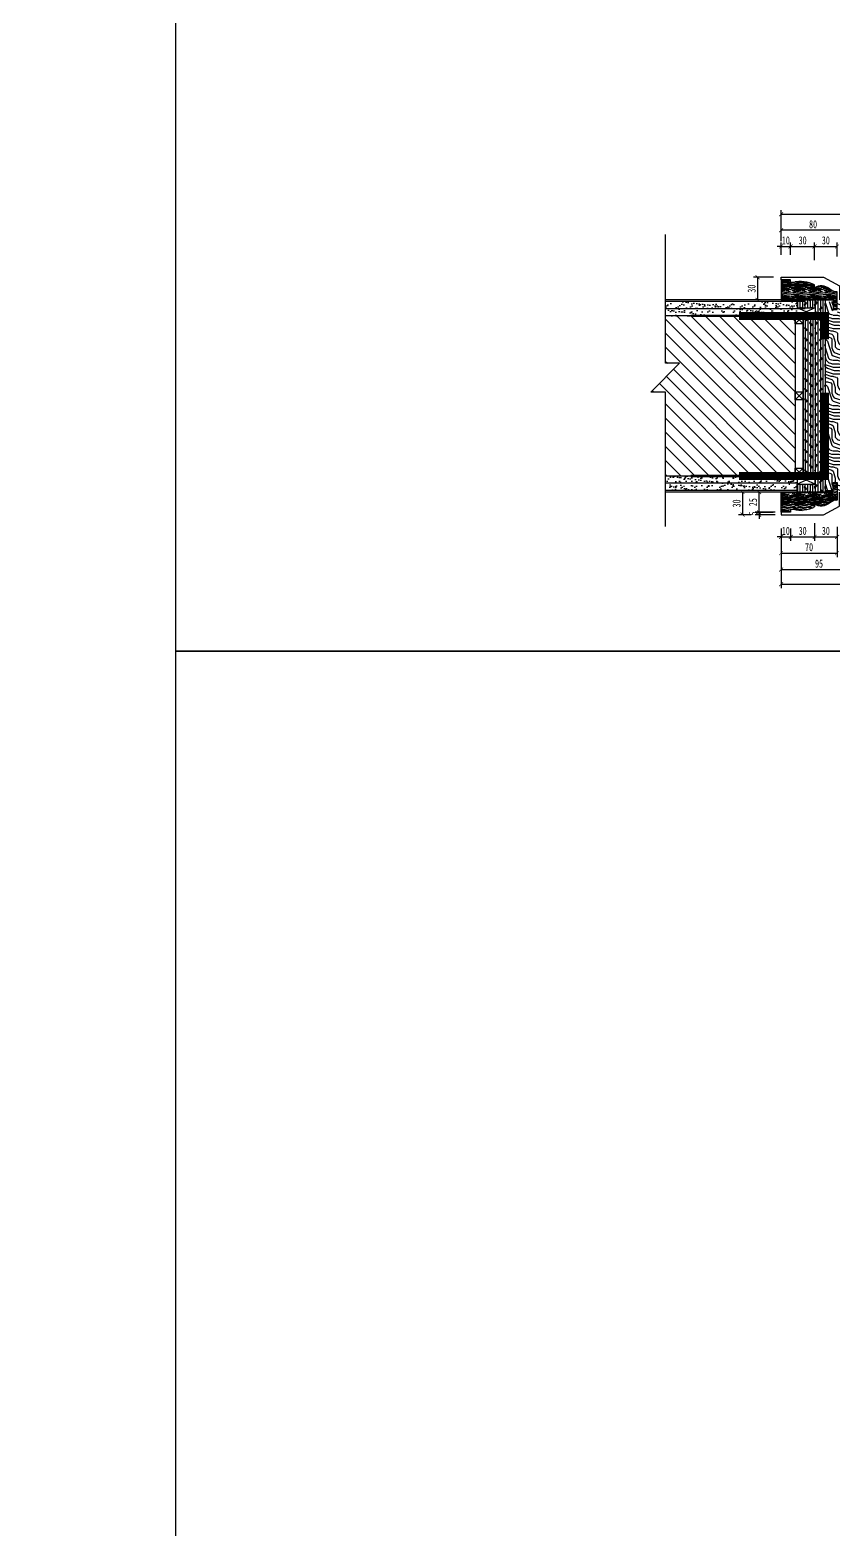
# Model space of a CAD drawing. Header units: millimetres. Extents: x 51249 to 2766742, y -599687 to -1280.
# Drawn here: x 59800 to 60804, y -124140 to -122267 of the extents above; entities that cross this region are included whole.
import ezdxf

# ---------------------------------------------------------------- set-up
doc = ezdxf.new("R2010")
doc.units = ezdxf.units.MM
doc.header["$LTSCALE"] = 10
doc.header["$PDMODE"] = 3
doc.linetypes.add('HIDDEN', pattern=[0.375, 0.25, -0.125])
for name, color, linetype in [('1-LIGHT', 136, 'Continuous'), ('2-NORM', 3, 'Continuous'), ('A-土建墙（含管井、立管）', 6, 'Continuous'), ('D-Detail(节点图层)', 134, 'Continuous'), ('DRT', 7, 'Continuous'), ('E-立面填充', 250, 'Continuous'), ('PM-FURN', 7, 'Continuous'), ('PM-FURN-M', 3, 'Continuous'), ('PM-WALL', 2, 'Continuous'), ('PM-WALL-HAT', 8, 'Continuous'), ('W-尺寸', 5, 'Continuous'), ('完成面-石材', 55, 'Continuous')]:
    doc.layers.add(name, color=color, linetype=linetype)
doc.styles.add('DIM', font='SimSun.ttf', dxfattribs={"width": 0.7})
doc.dimstyles.new('25', dxfattribs={"dimscale": 25, "dimtxt": 2, "dimasz": 1, "dimexe": 1, "dimexo": 1, "dimgap": 0.5, "dimtad": 1, "dimdec": 0, "dimzin": 0, "dimdsep": 46, "dimtxsty": 'DIM', "dimblk": 'ARCHTICK', "dimcen": 0, "dimclrd": 5, "dimclre": 5, "dimclrt": 35, "dimadec": 0, "dimazin": 0, "dimtfac": 0.5, "dimtdec": 0, "dimtix": 1, "dimtmove": 2, "dimatfit": 2, "dimldrblk": 'A', "dimfxl": 0, "dimtolj": 1, "dimtzin": 0, "dimlwd": -1, "dimlwe": -1, "dimarcsym": 0})
doc.dimstyles.new('5', dxfattribs={"dimscale": 5, "dimtxt": 2, "dimasz": 1, "dimexe": 1, "dimexo": 1, "dimgap": 0.5, "dimtad": 1, "dimdec": 0, "dimrnd": 5, "dimzin": 0, "dimdsep": 46, "dimtxsty": 'DIM', "dimblk": 'ARCHTICK', "dimcen": 0, "dimclrd": 5, "dimclre": 5, "dimclrt": 35, "dimadec": 0, "dimazin": 0, "dimtfac": 0.5, "dimtdec": 0, "dimtix": 1, "dimtmove": 2, "dimatfit": 2, "dimldrblk": 'A', "dimfxl": 0, "dimtolj": 1, "dimtzin": 0, "dimlwd": -1, "dimlwe": -1, "dimarcsym": 0})

# ---------------------------------------------------------------- blocks, each defined once
blk = doc.blocks.new('_ArchTick')
at = {"color": 0, "linetype": 'ByBlock', "const_width": 0.15}
blk.add_lwpolyline([(-0.5, -0.5), (0.5, 0.5)], dxfattribs=at)
blk = doc.blocks.new('*D143')
at = {"layer": 'Defpoints', "color": 0, "ltscale": 0.15}
for p in [(60739.2, -122819.9, 0), (61699.2, -122819.9, 0), (61699.2, -122959.8)]:
    blk.add_point(p, dxfattribs=at)
at = {"layer": 'W-尺寸', "color": 5, "ltscale": 0.15}
for p, q in [((60739.2, -122939.8), (60739.2, -122964.8)), ((61699.2, -122939.8), (61699.2, -122964.8)), ((60739.2, -122959.8), (61699.2, -122959.8))]:
    blk.add_line(p, q, dxfattribs=at)
at = {"layer": 'W-尺寸', "color": 5, "ltscale": 0.15, "xscale": 5, "yscale": 5, "zscale": 5, "rotation": 180}
blk.add_blockref('_ArchTick', (60739.2, -122959.8), dxfattribs=at)
at = {"layer": 'W-尺寸', "color": 5, "ltscale": 0.15, "xscale": 5, "yscale": 5, "zscale": 5}
blk.add_blockref('_ArchTick', (61699.2, -122959.8), dxfattribs=at)
at = {"layer": 'W-尺寸', "color": 35, "ltscale": 0.15, "insert": (61219.2, -122952.3), "char_height": 10, "attachment_point": 5, "style": 'DIM'}
blk.add_mtext('\\A1;960', dxfattribs=at)
blk = doc.blocks.new('A')
for p, q in [((-1.435, 1.148), (-1.09, 1.437)), ((-1.435, 1.148), (-0.369, 0)), ((-1.09, 1.437), (0, 0)), ((-0.369, 0), (-2.127, 0)), ((-1.435, -1.148), (-0.369, 0)), ((-1.09, -1.437), (0, 0)), ((-1.435, -1.148), (-1.09, -1.437))]:
    blk.add_line(p, q)
for points in [[(-1.435, 1.148), (-1.09, 1.437), (-0.369, 0), (0, 0)], [(-1.435, -1.148), (-1.09, -1.437), (-0.369, 0), (0, 0)]]:
    blk.add_solid(points)
blk = doc.blocks.new('*D144')
at = {"layer": 'Defpoints', "color": 0, "ltscale": 0.15}
for p in [(60739.2, -122707.7, 0), (60809.2, -122888), (60809.2, -122920.9)]:
    blk.add_point(p, dxfattribs=at)
at = {"layer": 'W-尺寸', "color": 5, "ltscale": 0.15}
for p, q in [((60739.2, -122900.9), (60739.2, -122925.9)), ((60809.2, -122900.9), (60809.2, -122925.9)), ((60739.2, -122920.9), (60809.2, -122920.9))]:
    blk.add_line(p, q, dxfattribs=at)
at = {"layer": 'W-尺寸', "color": 5, "ltscale": 0.15, "xscale": 5, "yscale": 5, "zscale": 5, "rotation": 180}
blk.add_blockref('_ArchTick', (60739.2, -122920.9), dxfattribs=at)
at = {"layer": 'W-尺寸', "color": 5, "ltscale": 0.15, "xscale": 5, "yscale": 5, "zscale": 5}
blk.add_blockref('_ArchTick', (60809.2, -122920.9), dxfattribs=at)
at = {"layer": 'W-尺寸', "color": 35, "ltscale": 0.15, "insert": (60774.2, -122913.4), "char_height": 10, "attachment_point": 5, "style": 'DIM'}
blk.add_mtext('\\A1;70', dxfattribs=at)
blk = doc.blocks.new('*D146')
at = {"layer": 'Defpoints', "color": 0, "ltscale": 0.15}
for p in [(60747.3, -122576.2, 0), (60709.9, -122604.5), (60747.3, -122604.5, 0)]:
    blk.add_point(p, dxfattribs=at)
at = {"layer": 'W-尺寸', "color": 5, "ltscale": 0.15}
for p, q in [((60729.9, -122576.2), (60704.9, -122576.2)), ((60709.9, -122576.2), (60709.9, -122604.5)), ((60729.9, -122604.5), (60704.9, -122604.5))]:
    blk.add_line(p, q, dxfattribs=at)
at = {"layer": 'W-尺寸', "color": 5, "ltscale": 0.15, "xscale": 5, "yscale": 5, "zscale": 5}
for p, rotation in [((60709.9, -122576.2), 90), ((60709.9, -122604.5), 270)]:
    blk.add_blockref('_ArchTick', p, dxfattribs=dict(at, rotation=rotation))
at = {"layer": 'W-尺寸', "color": 35, "ltscale": 0.15, "insert": (60702.4, -122590.4), "char_height": 10, "attachment_point": 5, "rotation": 90, "style": 'DIM'}
blk.add_mtext('\\A1;30', dxfattribs=at)
blk = doc.blocks.new('*D150')
at = {"layer": 'Defpoints', "color": 0, "ltscale": 0.15}
for p in [(60711.7, -122844.5), (60734.2, -122844.5, 0), (60734.2, -122869.9, 0)]:
    blk.add_point(p, dxfattribs=at)
at = {"layer": 'W-尺寸', "color": 5, "ltscale": 0.15}
for p, q in [((60729.2, -122844.5), (60706.7, -122844.5)), ((60711.7, -122869.9), (60711.7, -122844.5)), ((60729.2, -122869.9), (60706.7, -122869.9))]:
    blk.add_line(p, q, dxfattribs=at)
at = {"layer": 'W-尺寸', "color": 5, "ltscale": 0.15, "xscale": 5, "yscale": 5, "zscale": 5}
for p, rotation in [((60711.7, -122844.5), 90), ((60711.7, -122869.9), 270)]:
    blk.add_blockref('_ArchTick', p, dxfattribs=dict(at, rotation=rotation))
at = {"layer": 'W-尺寸', "color": 35, "ltscale": 0.15, "insert": (60704.2, -122857.2), "char_height": 10, "attachment_point": 5, "rotation": 90, "style": 'DIM'}
blk.add_mtext('\\A1;25', dxfattribs=at)
blk = doc.blocks.new('*D151')
at = {"layer": 'Defpoints', "color": 0, "ltscale": 0.15}
for p in [(60739.2, -122912.8), (60834.2, -122916.8), (60834.2, -122941.5)]:
    blk.add_point(p, dxfattribs=at)
at = {"layer": 'W-尺寸', "color": 5, "ltscale": 0.15}
for p, q in [((60739.2, -122921.5), (60739.2, -122946.5)), ((60834.2, -122921.8), (60834.2, -122946.5)), ((60739.2, -122941.5), (60834.2, -122941.5))]:
    blk.add_line(p, q, dxfattribs=at)
at = {"layer": 'W-尺寸', "color": 5, "ltscale": 0.15, "xscale": 5, "yscale": 5, "zscale": 5, "rotation": 180}
blk.add_blockref('_ArchTick', (60739.2, -122941.5), dxfattribs=at)
at = {"layer": 'W-尺寸', "color": 5, "ltscale": 0.15, "xscale": 5, "yscale": 5, "zscale": 5}
blk.add_blockref('_ArchTick', (60834.2, -122941.5), dxfattribs=at)
at = {"layer": 'W-尺寸', "color": 35, "ltscale": 0.15, "insert": (60786.7, -122934), "char_height": 10, "attachment_point": 5, "style": 'DIM'}
blk.add_mtext('\\A1;95', dxfattribs=at)
blk = doc.blocks.new('A$C519861BE')
at = {"layer": 'E-立面填充', "ltscale": 0.15}
h = blk.add_hatch(dxfattribs=at)
h.set_pattern_fill('PANEL', color=256, scale=20, style=0, pattern_type=2)
h.set_pattern_definition([(180, (-124288.177, -14776.057), (0, 20), [4, -6, 2, -8]), (180, (-124302.177, -14775.557), (0, 20), [4, -16]), (180, (-124300.177, -14774.557), (0, 20), [2, -18]), (180, (-124289.177, -14774.057), (0, 20), [1, -14, 1, -4]), (180, (-124296.177, -14773.057), (0, 20), [4, -6, 1, -9]), (180, (-124291.177, -14772.557), (0, 20), [3, -17]), (180, (-124296.177, -14772.057), (0, 20), [6, -14]), (180, (-124290.177, -14771.557), (0, 20), [4, -16]), (180, (-124298.177, -14771.057), (0, 20), [10, -10]), (180, (-124292.177, -14770.057), (0, 20), [2, -6, 4, -8]), (180, (-124306.177, -14769.557), (0, 20), [4, -16]), (180, (-124302.177, -14769.057), (0, 20), [2, -18]), (180, (-124298.177, -14768.557), (0, 20), [2, -18]), (180, (-124288.177, -14768.057), (0, 20), [4, -16]), (180, (-124298.177, -14767.557), (0, 20), [4, -16]), (180, (-124298.177, -14766.557), (0, 20), [4, -4, 4, -8]), (180, (-124294.177, -14765.557), (0, 20), [2, -10, 4, -4]), (180, (-124298.177, -14765.057), (0, 20), [6, -14]), (180, (-124298.177, -14764.057), (0, 20), [4, -16]), (180, (-124290.177, -14763.557), (0, 20), [6, -8, 2, -4]), (180, (-124290.177, -14762.557), (0, 20), [10, -10]), (180, (-124302.177, -14762.057), (0, 20), [2, -18]), (180, (-124296.177, -14761.557), (0, 20), [4, -16]), (180, (-124292.177, -14761.057), (0, 20), [2, -8, 2, -8]), (180, (-124290.177, -14760.557), (0, 20), [2, -6, 4, -8]), (180, (-124294.177, -14760.057), (0, 20), [2, -10, 2, -6]), (180, (-124298.177, -14759.557), (0, 20), [6, -14]), (180, (-124290.177, -14758.557), (0, 20), [4, -16]), (180, (-124300.177, -14758.057), (0, 20), [2, -18]), (180, (-124304.177, -14757.557), (0, 20), [2, -18]), (165.9637565, (-124302.1766, -14774.557), (-20, -7e-10), [2.06, -80.4021105]), (165.9637565, (-124304.1766, -14770.057), (-20, -7e-10), [2.06, -80.4021105]), (165.9637565, (-124302.1766, -14758.057), (-20, -7e-10), [2.06, -80.4021105]), (165.9637565, (-124296.1766, -14765.557), (-20, -7e-10), [2.06, -80.4021105]), (165.9637565, (-124300.1766, -14762.557), (-20, -7e-10), [2.06, -80.4021105]), (165.9637565, (-124302.1766, -14764.057), (-20, -7e-10), [2.06, -80.4021105]), (165.9637565, (-124292.1766, -14760.557), (-20, -7e-10), [2.06, -80.4021105]), (165.9637565, (-124300.1766, -14761.557), (-20, -7e-10), [2.06, -80.4021105]), (165.9637565, (-124304.1766, -14769.057), (-20, -7e-10), [4.12, -78.3421105]), (165.9637565, (-124302.1766, -14767.557), (-20, -7e-10), [4.12, -78.3421105]), (165.9637565, (-124302.1766, -14766.557), (-20, -7e-10), [4.12, -78.3421105]), (14.0362435, (-124296.1766, -14773.057), (20, -7e-10), [2.06, -4.12, 2.06, -74.2221105]), (14.0362435, (-124292.1766, -14770.057), (20, -7e-10), [2.06, -80.4021105]), (14.0362435, (-124292.1766, -14761.057), (20, -7e-10), [4.12, -78.3421105]), (345.9637565, (-124302.1766, -14775.557), (20, 7e-10), [2.06, -80.4021105]), (194.0362435, (-124306.1766, -14775.557), (-20, 7e-10), [2.06, -80.4021105]), (194.0362435, (-124300.1766, -14768.557), (-20, 7e-10), [2.06, -80.4021105]), (194.0362435, (-124304.1766, -14765.057), (-20, 7e-10), [2.06, -80.4021105]), (194.0362435, (-124296.1766, -14763.557), (-20, 7e-10), [2.06, -80.4021105]), (194.0362435, (-124294.1766, -14761.057), (-20, 7e-10), [2.06, -80.4021105]), (194.0362435, (-124296.1766, -14760.057), (-20, 7e-10), [2.06, -80.4021105]), (194.0362435, (-124296.1766, -14763.557), (-20, 7e-10), [2.06, -80.4021105]), (194.0362435, (-124302.1766, -14760.557), (-20, 7e-10), [8.24, -74.2221105]), (194.0362435, (-124290.1766, -14774.057), (-20, 7e-10), [8.24, -74.2221105]), (194.0362435, (-124292.1766, -14772.557), (-20, 7e-10), [8.24, -74.2221105]), (194.0362435, (-124294.1766, -14771.557), (-20, 7e-10), [2.06, -4.12, 4.12, -72.1621105]), (194.0362435, (-124294.1766, -14770.057), (-20, 7e-10), [4.12, -4.12, 4.12, -70.1021105]), (194.0362435, (-124292.1766, -14768.057), (-20, 7e-10), [8.24, -74.2221105]), (194.0362435, (-124290.1766, -14766.557), (-20, 7e-10), [8.24, -74.2221105]), (194.0362435, (-124290.1766, -14765.557), (-20, 7e-10), [8.24, -74.2221105]), (194.0362435, (-124304.1766, -14759.557), (-20, 7e-10), [2.06, -80.4021105]), (194.0362325, (-124306.1766, -14757.557), (-20, 3.84e-06), [4.12, -78.3421105]), (194.0362325, (-124294.1766, -14758.557), (-20, 3.84e-06), [4.12, -78.3421105]), (194.0362425, (-124292.1766, -14776.057), (-20, 3.5e-07), [8.24, -74.2221105]), (194.0362425, (-124304.1766, -14762.057), (-20, 3.5e-07), [6.18, -76.2821105]), (194.0362425, (-124306.1766, -14763.557), (-20, 3.5e-07), [12.36, -70.1021105])])
edge = h.paths.add_edge_path()
edge.add_line((65, 12), (65, 0))
edge.add_line((65, 0), (70, 0))
edge.add_line((70, 0), (70, 22))
edge.add_arc((70.6, 37.8), 15.9, 229.6013, 267.7204, ccw=False)
edge.add_arc((50.1, 14.3), 15.4, 48.315, 122.0209)
edge.add_line((42, 27.3), (42, 30.7))
edge.add_arc((24.2, -3.4), 38.4, 62.4258, 103.3827)
edge.add_line((15.3, 34), (12, 34))
edge.add_line((12, 34), (12, 37.3))
edge.add_line((12, 37.3), (0, 37.3))
edge.add_line((0, 37.3), (0, 12))
edge.add_line((0, 12), (62, 12))
edge.add_line((62, 12), (62, 12))
edge.add_line((62, 12), (65, 12))
at = {"color": 2}
blk.add_lwpolyline([(70, 12), (70, 22, -0.167877), (60.4, 25.8, 0.333169), (42, 27.3), (42, 30.7, 0.180635), (15.3, 34), (12, 34), (12, 37.3), (0, 37.3), (0, 12), (65, 12), (65, 0), (70, 0), (70, 12), (70, 22)], format="xyb", dxfattribs=at)
at = {"layer": 'PM-FURN', "color": 8}
blk.add_lwpolyline([(0, 37.3), (0, 40.3), (53, 40.3), (73, 29.7), (73, 12)], dxfattribs=at)
at = {"layer": '完成面-石材'}
blk.add_lwpolyline([(65, 12), (0, 12)], dxfattribs=at)
blk = doc.blocks.new('*D265')
at = {"layer": 'Defpoints', "color": 0, "ltscale": 0.15}
for p in [(60739.2, -122517.5), (60819.2, -122531.2), (60739.2, -122536.2, 0)]:
    blk.add_point(p, dxfattribs=at)
at = {"layer": 'W-尺寸', "color": 5, "ltscale": 0.15}
for p, q in [((60739.2, -122531.2), (60739.2, -122512.5)), ((60819.2, -122526.2), (60819.2, -122512.5)), ((60819.2, -122517.5), (60739.2, -122517.5))]:
    blk.add_line(p, q, dxfattribs=at)
at = {"layer": 'W-尺寸', "color": 5, "ltscale": 0.15, "xscale": 5, "yscale": 5, "zscale": 5, "rotation": 180}
blk.add_blockref('_ArchTick', (60739.2, -122517.5), dxfattribs=at)
at = {"layer": 'W-尺寸', "color": 5, "ltscale": 0.15, "xscale": 5, "yscale": 5, "zscale": 5}
blk.add_blockref('_ArchTick', (60819.2, -122517.5), dxfattribs=at)
at = {"layer": 'W-尺寸', "color": 35, "ltscale": 0.15, "insert": (60779.2, -122510), "char_height": 10, "attachment_point": 5, "style": 'DIM'}
blk.add_mtext('\\A1;80', dxfattribs=at)
blk = doc.blocks.new('*D267')
at = {"layer": 'Defpoints', "color": 0, "ltscale": 0.15}
for p in [(60751.2, -122537.6), (60739.2, -122553.1), (60751.2, -122553.1)]:
    blk.add_point(p, dxfattribs=at)
at = {"layer": 'W-尺寸', "color": 5, "ltscale": 0.15}
for p, q in [((60739.2, -122548.1), (60739.2, -122532.6)), ((60751.2, -122548.1), (60751.2, -122532.6)), ((60739.2, -122537.6), (60734.2, -122537.6)), ((60739.2, -122537.6), (60751.2, -122537.6)), ((60751.2, -122537.6), (60756.2, -122537.6))]:
    blk.add_line(p, q, dxfattribs=at)
at = {"layer": 'W-尺寸', "color": 5, "ltscale": 0.15, "xscale": 5, "yscale": 5, "zscale": 5}
blk.add_blockref('_ArchTick', (60739.2, -122537.6), dxfattribs=at)
at = {"layer": 'W-尺寸', "color": 5, "ltscale": 0.15, "xscale": 5, "yscale": 5, "zscale": 5, "rotation": 180}
blk.add_blockref('_ArchTick', (60751.2, -122537.6), dxfattribs=at)
at = {"layer": 'W-尺寸', "color": 35, "ltscale": 0.15, "insert": (60745.2, -122530.1), "char_height": 10, "attachment_point": 5, "style": 'DIM'}
blk.add_mtext('\\A1;10', dxfattribs=at)
blk = doc.blocks.new('*D268')
at = {"layer": 'Defpoints', "color": 0, "ltscale": 0.15}
for p in [(60781.2, -122537.6), (60751.2, -122553.1), (60781.2, -122559.8)]:
    blk.add_point(p, dxfattribs=at)
at = {"layer": 'W-尺寸', "color": 5, "ltscale": 0.15}
for p, q in [((60751.2, -122548.1), (60751.2, -122532.6)), ((60781.2, -122554.8), (60781.2, -122532.6)), ((60751.2, -122537.6), (60781.2, -122537.6))]:
    blk.add_line(p, q, dxfattribs=at)
at = {"layer": 'W-尺寸', "color": 5, "ltscale": 0.15, "xscale": 5, "yscale": 5, "zscale": 5, "rotation": 180}
blk.add_blockref('_ArchTick', (60751.2, -122537.6), dxfattribs=at)
at = {"layer": 'W-尺寸', "color": 5, "ltscale": 0.15, "xscale": 5, "yscale": 5, "zscale": 5}
blk.add_blockref('_ArchTick', (60781.2, -122537.6), dxfattribs=at)
at = {"layer": 'W-尺寸', "color": 35, "ltscale": 0.15, "insert": (60766.2, -122530.1), "char_height": 10, "attachment_point": 5, "style": 'DIM'}
blk.add_mtext('\\A1;30', dxfattribs=at)
blk = doc.blocks.new('*D269')
at = {"layer": 'Defpoints', "color": 0, "ltscale": 0.15}
for p in [(60809.2, -122537.6), (60781.2, -122559.8), (60809.2, -122555.2)]:
    blk.add_point(p, dxfattribs=at)
at = {"layer": 'W-尺寸', "color": 5, "ltscale": 0.15}
for p, q in [((60781.2, -122554.8), (60781.2, -122532.6)), ((60809.2, -122550.2), (60809.2, -122532.6)), ((60781.2, -122537.6), (60809.2, -122537.6))]:
    blk.add_line(p, q, dxfattribs=at)
at = {"layer": 'W-尺寸', "color": 5, "ltscale": 0.15, "xscale": 5, "yscale": 5, "zscale": 5, "rotation": 180}
blk.add_blockref('_ArchTick', (60781.2, -122537.6), dxfattribs=at)
at = {"layer": 'W-尺寸', "color": 5, "ltscale": 0.15, "xscale": 5, "yscale": 5, "zscale": 5}
blk.add_blockref('_ArchTick', (60809.2, -122537.6), dxfattribs=at)
at = {"layer": 'W-尺寸', "color": 35, "ltscale": 0.15, "insert": (60795.2, -122530.1), "char_height": 10, "attachment_point": 5, "style": 'DIM'}
blk.add_mtext('\\A1;30', dxfattribs=at)
blk = doc.blocks.new('*D271')
at = {"layer": 'Defpoints', "color": 0, "ltscale": 0.15}
for p in [(60739.2, -122869.8), (60711.7, -122872.8), (60739.2, -122872.8)]:
    blk.add_point(p, dxfattribs=at)
at = {"layer": 'W-尺寸', "color": 5, "ltscale": 0.15}
for p, q in [((60731.7, -122869.8), (60706.7, -122869.8)), ((60711.7, -122869.8), (60711.7, -122864.8)), ((60711.7, -122869.8), (60711.7, -122872.8)), ((60731.7, -122872.8), (60706.7, -122872.8)), ((60711.7, -122872.8), (60711.7, -122877.8))]:
    blk.add_line(p, q, dxfattribs=at)
at = {"layer": 'W-尺寸', "color": 5, "ltscale": 0.15, "xscale": 5, "yscale": 5, "zscale": 5}
for p, rotation in [((60711.7, -122869.8), 270), ((60711.7, -122872.8), 90)]:
    blk.add_blockref('_ArchTick', p, dxfattribs=dict(at, rotation=rotation))
at = {"layer": 'W-尺寸', "color": 35, "ltscale": 0.15, "insert": (60704.2, -122871.3), "char_height": 10, "attachment_point": 5, "rotation": 90, "style": 'DIM'}
blk.add_mtext('\\A1;5', dxfattribs=at)
blk = doc.blocks.new('*D272')
at = {"layer": 'Defpoints', "color": 0, "ltscale": 0.15}
for p in [(60706.7, -122844.5), (60691.1, -122872.8), (60706.7, -122872.8)]:
    blk.add_point(p, dxfattribs=at)
at = {"layer": 'W-尺寸', "color": 5, "ltscale": 0.15}
for p, q in [((60701.7, -122844.5), (60686.1, -122844.5)), ((60691.1, -122844.5), (60691.1, -122872.8)), ((60701.7, -122872.8), (60686.1, -122872.8))]:
    blk.add_line(p, q, dxfattribs=at)
at = {"layer": 'W-尺寸', "color": 5, "ltscale": 0.15, "xscale": 5, "yscale": 5, "zscale": 5}
for p, rotation in [((60691.1, -122844.5), 90), ((60691.1, -122872.8), 270)]:
    blk.add_blockref('_ArchTick', p, dxfattribs=dict(at, rotation=rotation))
at = {"layer": 'W-尺寸', "color": 35, "ltscale": 0.15, "insert": (60683.6, -122858.7), "char_height": 10, "attachment_point": 5, "rotation": 90, "style": 'DIM'}
blk.add_mtext('\\A1;30', dxfattribs=at)
blk = doc.blocks.new('*D287')
at = {"layer": 'Defpoints', "color": 0, "ltscale": 0.15}
for p in [(60739.2, -122885), (60751.2, -122885), (60751.2, -122900.6)]:
    blk.add_point(p, dxfattribs=at)
at = {"layer": 'W-尺寸', "color": 5, "ltscale": 0.15}
for p, q in [((60739.2, -122900.6), (60734.2, -122900.6)), ((60739.2, -122890), (60739.2, -122905.6)), ((60739.2, -122900.6), (60751.2, -122900.6)), ((60751.2, -122890), (60751.2, -122905.6)), ((60751.2, -122900.6), (60756.2, -122900.6))]:
    blk.add_line(p, q, dxfattribs=at)
at = {"layer": 'W-尺寸', "color": 5, "ltscale": 0.15, "xscale": 5, "yscale": 5, "zscale": 5}
blk.add_blockref('_ArchTick', (60739.2, -122900.6), dxfattribs=at)
at = {"layer": 'W-尺寸', "color": 5, "ltscale": 0.15, "xscale": 5, "yscale": 5, "zscale": 5, "rotation": 180}
blk.add_blockref('_ArchTick', (60751.2, -122900.6), dxfattribs=at)
at = {"layer": 'W-尺寸', "color": 35, "ltscale": 0.15, "insert": (60745.2, -122893.1), "char_height": 10, "attachment_point": 5, "style": 'DIM'}
blk.add_mtext('\\A1;10', dxfattribs=at)
blk = doc.blocks.new('*D288')
at = {"layer": 'Defpoints', "color": 0, "ltscale": 0.15}
for p in [(60751.2, -122885), (60781.2, -122878.4), (60781.2, -122900.6)]:
    blk.add_point(p, dxfattribs=at)
at = {"layer": 'W-尺寸', "color": 5, "ltscale": 0.15}
for p, q in [((60781.2, -122883.4), (60781.2, -122905.6)), ((60751.2, -122890), (60751.2, -122905.6)), ((60751.2, -122900.6), (60781.2, -122900.6))]:
    blk.add_line(p, q, dxfattribs=at)
at = {"layer": 'W-尺寸', "color": 5, "ltscale": 0.15, "xscale": 5, "yscale": 5, "zscale": 5, "rotation": 180}
blk.add_blockref('_ArchTick', (60751.2, -122900.6), dxfattribs=at)
at = {"layer": 'W-尺寸', "color": 5, "ltscale": 0.15, "xscale": 5, "yscale": 5, "zscale": 5}
blk.add_blockref('_ArchTick', (60781.2, -122900.6), dxfattribs=at)
at = {"layer": 'W-尺寸', "color": 35, "ltscale": 0.15, "insert": (60766.2, -122893.1), "char_height": 10, "attachment_point": 5, "style": 'DIM'}
blk.add_mtext('\\A1;30', dxfattribs=at)
blk = doc.blocks.new('*D289')
at = {"layer": 'Defpoints', "color": 0, "ltscale": 0.15}
for p in [(60781.2, -122878.4), (60809.2, -122883), (60809.2, -122900.6)]:
    blk.add_point(p, dxfattribs=at)
at = {"layer": 'W-尺寸', "color": 5, "ltscale": 0.15}
for p, q in [((60781.2, -122883.4), (60781.2, -122905.6)), ((60809.2, -122888), (60809.2, -122905.6)), ((60781.2, -122900.6), (60809.2, -122900.6))]:
    blk.add_line(p, q, dxfattribs=at)
at = {"layer": 'W-尺寸', "color": 5, "ltscale": 0.15, "xscale": 5, "yscale": 5, "zscale": 5, "rotation": 180}
blk.add_blockref('_ArchTick', (60781.2, -122900.6), dxfattribs=at)
at = {"layer": 'W-尺寸', "color": 5, "ltscale": 0.15, "xscale": 5, "yscale": 5, "zscale": 5}
blk.add_blockref('_ArchTick', (60809.2, -122900.6), dxfattribs=at)
at = {"layer": 'W-尺寸', "color": 35, "ltscale": 0.15, "insert": (60795.2, -122893.1), "char_height": 10, "attachment_point": 5, "style": 'DIM'}
blk.add_mtext('\\A1;30', dxfattribs=at)
blk = doc.blocks.new('A$C22010BD6')
at = {"layer": 'DRT', "color": 8, "ltscale": 2}
for p, q in [((0, 0), (10, 10)), ((0, 10), (10, 0))]:
    blk.add_line(p, q, dxfattribs=at)
at = {"layer": 'DRT', "color": 3, "ltscale": 2}
blk.add_lwpolyline([(0, 0), (10, 0), (10, 10), (0, 10)], close=True, dxfattribs=at)
blk = doc.blocks.new('*D714')
at = {"layer": 'Defpoints', "color": 0, "ltscale": 0.15}
for p in [(61699.2, -122497.4), (60739.2, -122553.1, 0), (61699.2, -122566.4, 0)]:
    blk.add_point(p, dxfattribs=at)
at = {"layer": 'W-尺寸', "color": 5, "ltscale": 0.15}
for p, q in [((60739.2, -122517.4), (60739.2, -122492.4)), ((61699.2, -122517.4), (61699.2, -122492.4)), ((60739.2, -122497.4), (61699.2, -122497.4))]:
    blk.add_line(p, q, dxfattribs=at)
at = {"layer": 'W-尺寸', "color": 5, "ltscale": 0.15, "xscale": 5, "yscale": 5, "zscale": 5, "rotation": 180}
blk.add_blockref('_ArchTick', (60739.2, -122497.4), dxfattribs=at)
at = {"layer": 'W-尺寸', "color": 5, "ltscale": 0.15, "xscale": 5, "yscale": 5, "zscale": 5}
blk.add_blockref('_ArchTick', (61699.2, -122497.4), dxfattribs=at)
at = {"layer": 'W-尺寸', "color": 35, "ltscale": 0.15, "insert": (61219.2, -122489.9), "char_height": 10, "attachment_point": 5, "style": 'DIM'}
blk.add_mtext('\\A1;960', dxfattribs=at)
blk = doc.blocks.new('*D1063')
at = {"layer": 'D-Detail(节点图层)', "color": 5, "ltscale": 0.15}
for p, q in [((2766617, -121582.1), (2766742, -121582.1)), ((2766717, -121582.1), (2766717, -599673.1)), ((2766698.3, -599673.1), (2766742, -599673.1))]:
    blk.add_line(p, q, dxfattribs=at)
at = {"layer": 'Defpoints', "color": 0, "ltscale": 0.15}
for p in [(55453.8, -121582.1), (2766673.3, -599673.1), (2766717, -599673.1)]:
    blk.add_point(p, dxfattribs=at)
at = {"layer": 'D-Detail(节点图层)', "color": 5, "ltscale": 0.15, "xscale": 25, "yscale": 25, "zscale": 25}
for p, rotation in [((2766717, -121582.1), 90), ((2766717, -599673.1), 270)]:
    blk.add_blockref('_ArchTick', p, dxfattribs=dict(at, rotation=rotation))
at = {"layer": 'D-Detail(节点图层)', "color": 35, "ltscale": 0.15, "insert": (2766679.5, -360627.6), "char_height": 50, "attachment_point": 5, "rotation": 90, "style": 'DIM'}
blk.add_mtext('\\A1;478091', dxfattribs=at)

msp = doc.modelspace()

# ---------------------------------------------------------------- hatches: boundary and pattern name
h = msp.add_hatch()
h.set_pattern_fill('AR-SAND', color=3, scale=5, style=0)
h.set_pattern_definition([(142.5, (-143348.8585, -187824.315), (0.3149668, 9.63411885), [0, -7.6, 0, -8.5, 0, -8.125]), (172.5, (-143348.859, -187824.315), (-8.8488835, 14.1107303), [0, -4.1, 0, -6.85, 0, -2.625]), (212.5, (-143342.7085, -187824.315), (-15.5707093, 0.02829527), [0, -2.5, 0, -9, 0, -11.75]), (222.5, (-143342.709, -187824.315), (-15.030633, 4.3883778), [0, -1.25, 0, -5.9, 0, -6.75])])
h.paths.add_polyline_path([(60594.9, -122624.5), (60594.9, -122606.5), (60759.2, -122606.5), (60759.2, -122624.5)])
h.paths.add_polyline_path([(60734.2, -122824.5), (60759.2, -122824.5), (60759.2, -122842.5), (60594.9, -122842.5), (60594.9, -122824.5)])
at = {"ltscale": 2}
h = msp.add_hatch(dxfattribs=at)
h.set_pattern_fill('CORK', color=8, angle=90, style=0)
h.set_pattern_definition([(270, (-129089.1594, -55419.4003), (3.175, -2e-16), []), (45, (-129090.747, -55420.988), (-6.35000274, 6.35000274), [4.49013, -4.49013]), (45, (-129090.747, -55421.782), (-6.35000274, 6.35000274), [4.49013, -4.49013]), (45, (-129090.747, -55422.575), (-6.35000274, 6.35000274), [4.49013, -4.49013])])
h.paths.add_polyline_path([(60781.7, -122604.5), (60759.2, -122604.5), (60759.2, -122614.5), (60781.7, -122614.5)])
h = msp.add_hatch(dxfattribs=at)
h.set_pattern_fill('CORK', color=8, angle=90, style=0)
h.set_pattern_definition([(90, (264096.7516, -187824.315), (-3.175, 2e-16), []), (225, (264098.339, -187822.727), (6.35000274, -6.35000274), [4.49013, -4.49013]), (225, (264098.339, -187821.934), (6.35000274, -6.35000274), [4.49013, -4.49013]), (225, (264098.339, -187821.14), (6.35000274, -6.35000274), [4.49013, -4.49013])])
h.paths.add_polyline_path([(60794.2, -122604.6), (60794.1, -122604.5), (60781.7, -122604.5), (60781.7, -122844.5), (60794.2, -122844.5)])
h = msp.add_hatch(dxfattribs=at)
h.set_pattern_fill('CORK', color=8, angle=90, style=0)
h.set_pattern_definition([(90, (-144493.816, -187824.315), (3.175, 2e-16), []), (315, (-144495.404, -187822.727), (-6.35000274, -6.35000274), [4.49013, -4.49013]), (315, (-144495.404, -187821.934), (-6.35000274, -6.35000274), [4.49013, -4.49013]), (315, (-144495.404, -187821.14), (-6.35000274, -6.35000274), [4.49013, -4.49013])])
h.paths.add_polyline_path([(60766.7, -122624.5), (60781.7, -122624.5), (60781.7, -122824.5), (60766.7, -122824.5)])
h = msp.add_hatch(dxfattribs=at)
h.set_pattern_fill('CORK', color=8, angle=90, style=0)
h.set_pattern_definition([(90, (-129089.1594, -190029.6563), (3.175, 2e-16), []), (315, (-129090.747, -190028.069), (-6.35000274, -6.35000274), [4.49013, -4.49013]), (315, (-129090.747, -190027.275), (-6.35000274, -6.35000274), [4.49013, -4.49013]), (315, (-129090.747, -190026.481), (-6.35000274, -6.35000274), [4.49013, -4.49013])])
h.paths.add_polyline_path([(60781.7, -122844.5), (60759.2, -122844.5), (60759.2, -122834.5), (60781.7, -122834.5)])
at = {"layer": '2-NORM'}
h = msp.add_hatch(dxfattribs=at)
h.set_pattern_fill('木纹01', color=251, scale=10, angle=225, style=0)
h.set_pattern_definition([(315, (-143326.23, -187846.942), (1e-14, -56.5685425), [2, -38]), (315, (-143348.86, -187829.97), (1e-14, -56.5685425), [4, -36]), (315, (-143331.888, -187849.77), (1e-14, -56.5685425), [2, -38]), (315, (-143351.687, -187835.63), (1e-14, -56.5685425), [2, -38]), (315, (-143336.13, -187854.013), (1e-14, -56.5685425), [2, -38]), (315, (-143353.1, -187839.87), (1e-14, -56.5685425), [2, -38]), (315, (-143338.96, -187856.84), (1e-14, -56.5685425), [2, -38]), (315, (-143357.344, -187844.114), (1e-14, -56.5685425), [2, -22, 2, -14]), (315, (-143360.172, -187846.942), (1e-14, -56.5685425), [4, -20, 2, -14]), (315, (-143365.83, -187849.77), (1e-14, -56.5685425), [2, -6, 2, -16, 2, -12]), (315, (-143370.07, -187851.185), (1e-14, -56.5685425), [2, -8, 4, -26]), (315, (-143353.1, -187870.984), (1e-14, -56.5685425), [2, -38]), (315, (-143372.9, -187854.013), (1e-14, -56.5685425), [2, -10, 2, -26]), (270, (-143348.859, -187824.315), (-28.2842712, -28.2842712), [5.65684, -50.9117025]), (270, (-143324.817, -187848.356), (-28.2842712, -28.2842712), [11.313708, -45.2548345]), (270, (-143338.96, -187862.5), (-28.2842712, -28.2842712), [2.8284, -53.7401425]), (270, (-143365.83, -187841.285), (-28.2842712, -28.2842712), [8.48528, -48.0832625]), (270, (-143341.787, -187865.327), (-28.2842712, -28.2842712), [14.142136, -42.4264065]), (270, (-143346.03, -187869.57), (-28.2842712, -28.2842712), [8.48528, -48.0832625]), (7e-15, (-143354.515, -187866.74), (28.2842712, -28.2842712), [2.8284, -53.7401425]), (7e-15, (-143341.787, -187834.214), (28.2842712, -28.2842712), [5.65684, -50.9117025]), (7e-15, (-143351.687, -187846.942), (28.2842712, -28.2842712), [5.65684, -50.9117025]), (7e-15, (-143337.545, -187849.77), (28.2842712, -28.2842712), [5.65684, -50.9117025]), (7e-15, (-143350.273, -187859.67), (28.2842712, -28.2842712), [5.65684, -50.9117025]), (7e-15, (-143351.687, -187863.913), (28.2842712, -28.2842712), [8.48528, -48.0832625]), (7e-15, (-143341.787, -187839.87), (28.2842712, -28.2842712), [8.48528, -48.0832625]), (7e-15, (-143338.96, -187845.528), (28.2842712, -28.2842712), [8.48528, -48.0832625]), (7e-15, (-143353.1, -187851.185), (28.2842712, -28.2842712), [8.48528, -48.0832625]), (7e-15, (-143351.687, -187855.428), (28.2842712, -28.2842712), [8.48528, -48.0832625]), (288.434949, (-143353.101, -187831.386), (28.2842712, -28.2842713), [4.4721356, -84.970583]), (288.434949, (-143330.474, -187851.185), (28.2842712, -28.2842713), [17.888544, -71.554175]), (288.434949, (-143334.716, -187855.428), (28.2842712, -28.2842713), [17.888544, -71.554175]), (288.434949, (-143337.545, -187858.256), (28.2842712, -28.2842713), [17.88856, -26.8, 8.9444, -35.809759]), (288.434949, (-143338.959, -187865.327), (28.2842712, -28.2842713), [4.4721356, -84.970583]), (288.434949, (-143374.314, -187849.77), (28.2842712, -28.2842713), [4.4721356, -84.970583]), (288.434949, (-143351.687, -187872.398), (28.2842712, -28.2842713), [8.944272, -80.498447]), (341.565051, (-143333.302, -187839.871), (28.2842713, -28.2842712), [8.944272, -80.498447]), (341.565051, (-143350.273, -187837.043), (28.2842713, -28.2842712), [8.944272, -80.498447]), (341.565051, (-143346.03, -187832.8), (28.2842713, -28.2842712), [4.4721356, -84.970447]), (341.565051, (-143351.687, -187841.285), (28.2842713, -28.2842712), [13.416408, -76.026311]), (341.565051, (-143346.03, -187846.942), (28.2842713, -28.2842712), [8.944272, -80.498447]), (341.565051, (-143344.616, -187851.185), (28.2842713, -28.2842712), [8.944272, -80.498447]), (341.565051, (-143355.93, -187845.528), (28.2842713, -28.2842712), [4.4721356, -84.970447]), (341.565051, (-143357.344, -187849.77), (28.2842713, -28.2842712), [4.4721356, -84.970447]), (341.565051, (-143351.687, -187866.741), (28.2842713, -28.2842712), [4.4721356, -84.970447]), (341.565051, (-143343.202, -187855.428), (28.2842713, -28.2842712), [4.4721356, -84.970447]), (341.565051, (-143364.415, -187851.185), (28.2842713, -28.2842712), [13.416408, -76.026311]), (341.565051, (-143368.658, -187852.6), (28.2842713, -28.2842712), [8.944272, -80.498447]), (341.565051, (-143344.616, -187859.67), (28.2842713, -28.2842712), [4.472, -40.248, 4.472, -40.250719]), (341.565051, (-143358.758, -187856.842), (28.2842713, -28.2842712), [8.944272, -80.498447]), (341.565051, (-143360.172, -187861.084), (28.2842713, -28.2842712), [8.944272, -80.498447]), (341.565051, (-143371.486, -187855.428), (28.2842713, -28.2842712), [8.944272, -80.498447]), (341.565051, (-143363, -187863.913), (28.2842713, -28.2842712), [8.944272, -80.498447])])
h.paths.add_polyline_path([(60809.2, -122842.5), (60809.2, -122832.5), (60806.7, -122832.5), (60804.2, -122832.5), (60804.2, -122844.5), (60794.2, -122842.5), (60794.2, -122606.5), (60804.2, -122606.5), (60804.2, -122619.5), (60809.2, -122619.5), (60809.2, -122606.5), (60817.2, -122606.5), (60817.2, -122659.5), (60824.7, -122659.5), (60824.7, -122664.5), (60828.7, -122664.5), (60828.7, -122659.5), (60832.2, -122659.5), (60832.2, -122827.5), (60817.2, -122827.5), (60817.2, -122842.5)])
at = {"layer": 'PM-WALL-HAT'}
h = msp.add_hatch(dxfattribs=at)
h.set_pattern_fill('ANSI31', color=256, scale=100, style=0)
h.set_pattern_definition([(315, (278779.64, -54417.16), (-8.83883476, -8.83883476), [])])
h.paths.add_polyline_path([(60594.9, -122624.5), (60756.7, -122624.5), (60756.7, -122824.5), (60594.9, -122824.5), (60594.9, -122719.7), (60576.2, -122719.7), (60612.4, -122683.5), (60594.9, -122683.5)])

# ---------------------------------------------------------------- linework, layer by layer
at = {"color": 8, "ltscale": 2}
for p, q in [((60781.7, -122614.5, 0), (60759.2, -122624.5, 0)), ((60781.7, -122624.5), (60759.2, -122614.5, 0)), ((60781.7, -122834.5, 0), (60759.2, -122824.5, 0)), ((60781.7, -122824.5, 0), (60759.2, -122834.5, 0))]:
    msp.add_line(p, q, dxfattribs=at)
at = {"ltscale": 2}
msp.add_line((60762.7, -122824.5, 0), (60781.7, -122824.5, 0), dxfattribs=at)
at = {"color": 1, "ltscale": 0.15}
for points in [[(59982.5, -118559.1), (82338, -118559.1), (82338, -123043.5), (59982.5, -123043.5)], [(59982.5, -123043.5), (82338, -123043.5), (82338, -130361.5), (59982.5, -130361.5)]]:
    msp.add_lwpolyline(points, close=True, dxfattribs=at)
at = {"ltscale": 2, "const_width": 3, "elevation": 0}
for points in [[(60626, -122624.5), (60781.7, -122624.5), (60781.7, -122624.5)], [(60626, -122824.5), (60781.7, -122824.5), (60781.7, -122824.5)]]:
    msp.add_lwpolyline(points, dxfattribs=at)
at = {"color": 1, "linetype": 'HIDDEN', "ltscale": 2, "const_width": 10, "elevation": 0}
for points in [[(60686.5, -122624.5), (60794.2, -122624.5), (60794.2, -122653.7)], [(60686.5, -122824.5), (60794.2, -122824.5), (60794.2, -122720.4)]]:
    msp.add_lwpolyline(points, dxfattribs=at)
at = {"layer": '1-LIGHT', "elevation": 0}
msp.add_lwpolyline([(60594.9, -122887.4), (60594.9, -122719.7), (60576.2, -122719.7), (60612.4, -122683.5), (60594.9, -122683.5), (60594.9, -122522.8)], dxfattribs=at)
at = {"layer": 'A-土建墙（含管井、立管）', "color": 6}
for p, q in [((60759.2, -122624.5, 0), (60594.9, -122624.5, 0)), ((60756.7, -122624.5, 0), (60756.7, -122824.5, 0)), ((60759.2, -122824.5), (60594.9, -122824.5, 0))]:
    msp.add_line(p, q, dxfattribs=at)
at = {"layer": 'PM-FURN-M', "color": 3}
for p, q in [((60769.2, -122606.5, 0), (60594.9, -122606.5, 0)), ((60781.7, -122604.5, 0), (60781.7, -122824.5, 0)), ((60794.2, -122604.5, 0), (60794.2, -122844.5)), ((60769.2, -122615.6, 0), (60594.9, -122615.5, 0)), ((60766.7, -122624.5, 0), (60766.7, -122824.5, 0)), ((60781.7, -122624.5, 0), (60769.2, -122624.5, 0)), ((60769.2, -122824.5, 0), (60769.2, -122824.5, 0)), ((60759.2, -122833.4, 0), (60594.9, -122833.5, 0)), ((60759.2, -122842.5, 0), (60594.9, -122842.5, 0)), ((60804.2, -122844.5), (60734.2, -122844.5))]:
    msp.add_line(p, q, dxfattribs=at)
at = {"layer": 'PM-FURN-M', "color": 3, "elevation": 0}
for points in [[(60781.7, -122604.5), (60759.2, -122604.5), (60759.2, -122614.5), (60781.7, -122614.5)], [(60759.2, -122834.5), (60781.7, -122834.5), (60781.7, -122824.5), (60759.2, -122824.5)], [(60781.7, -122844.5), (60759.2, -122844.5), (60759.2, -122834.5), (60781.7, -122834.5)]]:
    msp.add_lwpolyline(points, close=True, dxfattribs=at)
at = {"layer": 'PM-WALL', "color": 2}
for p, q in [((60759.2, -122604.5, 0), (60594.9, -122604.5, 0)), ((60804.2, -122604.5, 0), (60734.2, -122604.5, 0)), ((60759.2, -122824.5, 0), (60594.9, -122824.5, 0)), ((60734.2, -122824.5), (60594.9, -122824.5, 0)), ((60734.2, -122844.5), (60594.9, -122844.5, 0))]:
    msp.add_line(p, q, dxfattribs=at)
at = {"layer": 'PM-WALL', "color": 8}
for p, q in [((60771.2, -122822.5, 0), (60771.2, -122824.5, 0)), ((60794.2, -122842.5, 0), (60804.2, -122842.5, 0))]:
    msp.add_line(p, q, dxfattribs=at)

# ---------------------------------------------------------------- block references
at = {"color": 1, "ltscale": 0.15}
msp.add_blockref('A$C519861BE', (60739.2, -122616.5, 0), dxfattribs=at)
at = {"color": 1, "ltscale": 0.15, "xscale": -1, "rotation": 180}
msp.add_blockref('A$C519861BE', (60739.2, -122832.5), dxfattribs=at)
at = {"layer": 'DRT', "ltscale": 2, "xscale": -1}
for p in [(60766.7, -122634.5, 0), (60766.7, -122729.5, 0), (60766.7, -122824.5, 0)]:
    msp.add_blockref('A$C22010BD6', p, dxfattribs=at)

# ---------------------------------------------------------------- dimensions: what is measured, and where the dimension line sits
at = {"layer": 'D-Detail(节点图层)', "color": 251, "ltscale": 0.15}
dim = msp.add_linear_dim(base=(2766717, -599673.1), p1=(55453.8, -121582.1), p2=(2766673.3, -599673.1), angle=90, dimstyle='25', dxfattribs=at)
dim.commit()
dim.dimension.update_dxf_attribs({"geometry": '*D1063', "text_midpoint": (2766679.5, -360627.6)})
at = {"layer": 'W-尺寸', "color": 1, "ltscale": 0.15}
for base, p1, p2, picture, middle in [((61699.2, -122497.4), (60739.2, -122553.1, 0), (61699.2, -122566.4, 0), '*D714', (61219.2, -122489.9)), ((60739.2, -122517.5), (60819.2, -122531.2), (60739.2, -122536.2, 0), '*D265', (60779.2, -122510)), ((60751.2, -122537.6, 0), (60739.2, -122553.1, 0), (60751.2, -122553.1, 0), '*D267', (60745.2, -122530.1, 0)), ((60781.2, -122537.6, 0), (60751.2, -122553.1, 0), (60781.2, -122559.8, 0), '*D268', (60766.2, -122530.1, 0)), ((60809.2, -122537.6, 0), (60781.2, -122559.8, 0), (60809.2, -122555.2, 0), '*D269', (60795.2, -122530.1, 0)), ((60809.2, -122920.9), (60739.2, -122707.7, 0), (60809.2, -122888), '*D144', (60774.2, -122913.4)), ((61699.2, -122959.8, 0), (60739.2, -122819.9, 0), (61699.2, -122819.9, 0), '*D143', (61219.2, -122952.3, 0)), ((60751.2, -122900.6, 0), (60739.2, -122885, 0), (60751.2, -122885, 0), '*D287', (60745.2, -122893.1, 0)), ((60781.2, -122900.6, 0), (60751.2, -122885, 0), (60781.2, -122878.4, 0), '*D288', (60766.2, -122893.1, 0)), ((60809.2, -122900.6, 0), (60781.2, -122878.4, 0), (60809.2, -122883, 0), '*D289', (60795.2, -122893.1, 0)), ((60834.2, -122941.5, 0), (60739.2, -122912.8, 0), (60834.2, -122916.8, 0), '*D151', (60786.7, -122934, 0))]:
    dim = msp.add_linear_dim(base=base, p1=p1, p2=p2, dimstyle='5', dxfattribs=at)
    dim.commit()
    dim.dimension.update_dxf_attribs({"geometry": picture, "text_midpoint": middle})
for base, p1, p2, angle, picture, middle in [((60709.9, -122604.5, 0), (60747.3, -122576.2, 0), (60747.3, -122604.5, 0), 90, '*D146', (60702.4, -122590.4, 0)), ((60691.1, -122872.8), (60706.7, -122844.5), (60706.7, -122872.8), 90, '*D272', (60683.6, -122858.7)), ((60711.7, -122844.5), (60734.2, -122869.9, 0), (60734.2, -122844.5, 0), 270, '*D150', (60704.2, -122857.2)), ((60711.7, -122872.8), (60739.2, -122869.8), (60739.2, -122872.8), 90, '*D271', (60704.2, -122871.3))]:
    dim = msp.add_linear_dim(base=base, p1=p1, p2=p2, angle=angle, dimstyle='5', dxfattribs=at)
    dim.commit()
    dim.dimension.update_dxf_attribs({"geometry": picture, "text_midpoint": middle})

doc.saveas('drawing.dxf')
